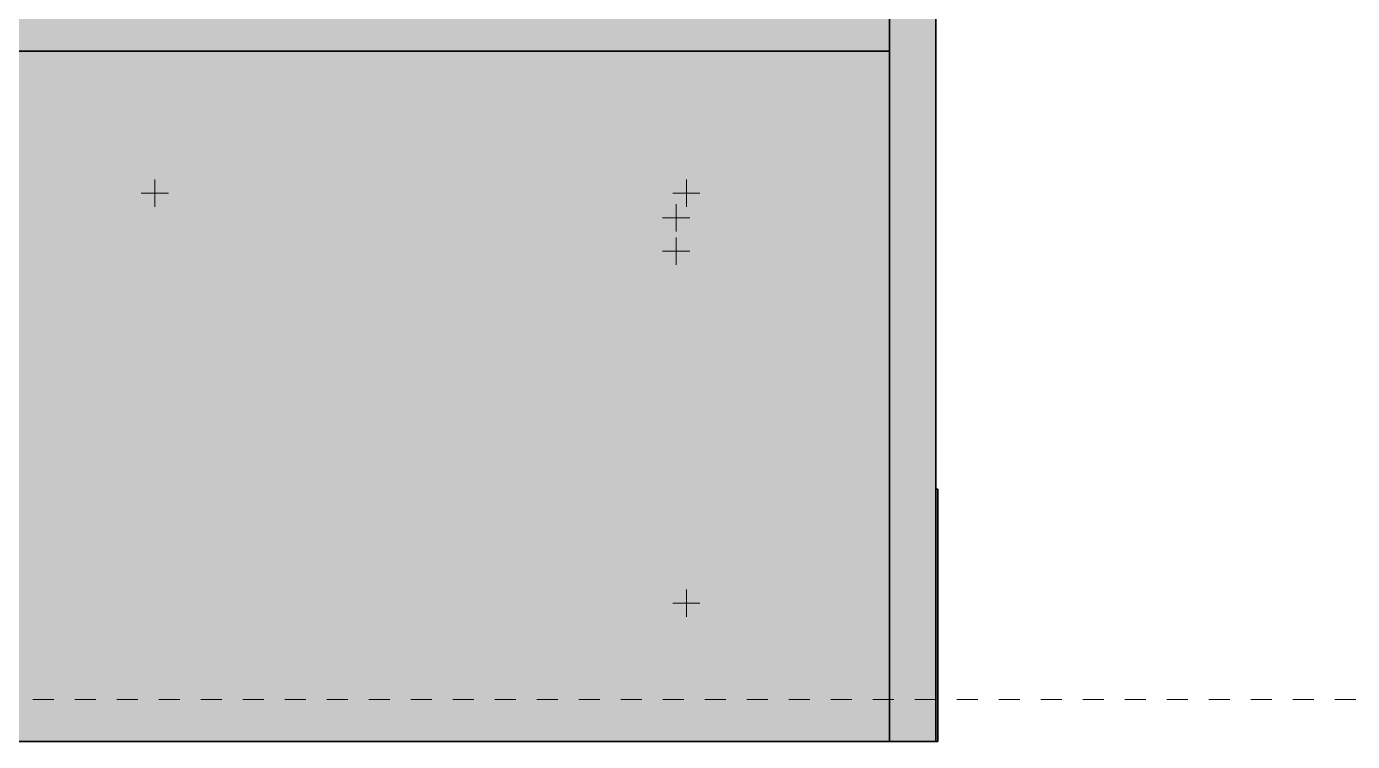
# Model space of a CAD drawing. Header units: metres. Extents: x -3 to 137, y -7 to 15.
# Drawn here: x 89.88 to 96.2, y -3.49 to -0.08 of the extents above; entities that cross this region are included whole.
import ezdxf

# ---------------------------------------------------------------- set-up
doc = ezdxf.new("R2010")
doc.units = ezdxf.units.M
doc.linetypes.add('Centre', pattern=[0.03175, 0.00635, -0.00475, 0.0159, -0.00475])
for name, color, linetype, lineweight in [('A-FLOR', 7, 'Continuous', 9), ('A-FLOR-LEVL', 7, 'Continuous', 9), ('A-FLOR-PATT', 7, 'Continuous', 35), ('A-WALL-PATT', 7, 'Continuous', 9), ('I-WALL', 7, 'Continuous', 9), ('P-PIPE-CNTR', 7, 'Continuous', 9)]:
    doc.layers.add(name, color=color, linetype=linetype, lineweight=lineweight)

msp = doc.modelspace()

# ---------------------------------------------------------------- hatches: boundary and pattern name
at = {"layer": 'A-FLOR-PATT', "lineweight": 9, "true_color": 0x9a9a9a}
msp.add_hatch(color=253, dxfattribs=at).paths.add_polyline_path([(94.2131, -0.2), (94.2131, 0), (70.1694, 0), (70.1694, -0.2), (94.133, -0.2)])
at = {"layer": 'A-WALL-PATT', "true_color": 0x9a9a9a}
for points in [[(70.3894, -3.4853), (93.9931, -3.4853), (93.9931, 0), (70.3894, 0), (70.3894, -2.9799)], [(94.133, -3.4853), (94.2131, -3.4853), (94.2131, -0.2), (93.9931, -0.2), (93.9931, -3.4853)]]:
    msp.add_hatch(color=253, dxfattribs=at).paths.add_polyline_path(points)
at = {"layer": 'I-WALL', "true_color": 0x9a9a9a}
msp.add_hatch(color=253, dxfattribs=at).paths.add_polyline_path([(94.2231, -3.4853), (94.2231, -2.2853), (94.2131, -2.2853), (94.2131, -3.4853)])

# ---------------------------------------------------------------- linework, layer by layer
at = {"layer": 'A-FLOR', "lineweight": 35}
for p, q in [((94.2131, -0.2), (94.2131, 0)), ((70.3894, -0.2), (93.9931, -0.2))]:
    msp.add_line(p, q, dxfattribs=at)
at = {"layer": 'A-FLOR-LEVL', "color": 253, "linetype": 'Centre', "true_color": 0xaaaaaa}
msp.add_line((99.8139, -3.2853), (64.6698, -3.2853), dxfattribs=at)
at = {"layer": 'I-WALL', "lineweight": 35}
for p, q in [((93.9931, 0), (93.9931, -3.4853)), ((94.2131, -0.2), (94.2131, -3.4853)), ((94.2231, -2.2853), (94.2131, -2.2853)), ((94.2231, -3.4853), (94.2231, -2.2853)), ((70.1594, -3.4853), (94.2231, -3.4853))]:
    msp.add_line(p, q, dxfattribs=at)
at = {"layer": 'P-PIPE-CNTR'}
for p, q in [((90.4953, -0.9407), (90.4953, -0.8107)), ((93.0258, -0.9419), (93.0258, -0.8119)), ((90.4303, -0.8757), (90.5603, -0.8757)), ((92.9608, -0.8769), (93.0908, -0.8769)), ((92.9778, -1.0585), (92.9778, -0.9285)), ((92.9128, -0.9935), (93.0428, -0.9935)), ((92.9778, -1.2177), (92.9778, -1.0877)), ((92.9128, -1.1527), (93.0428, -1.1527)), ((93.0258, -2.8922), (93.0258, -2.7622)), ((92.9608, -2.8272), (93.0908, -2.8272))]:
    msp.add_line(p, q, dxfattribs=at)

doc.saveas('drawing.dxf')
